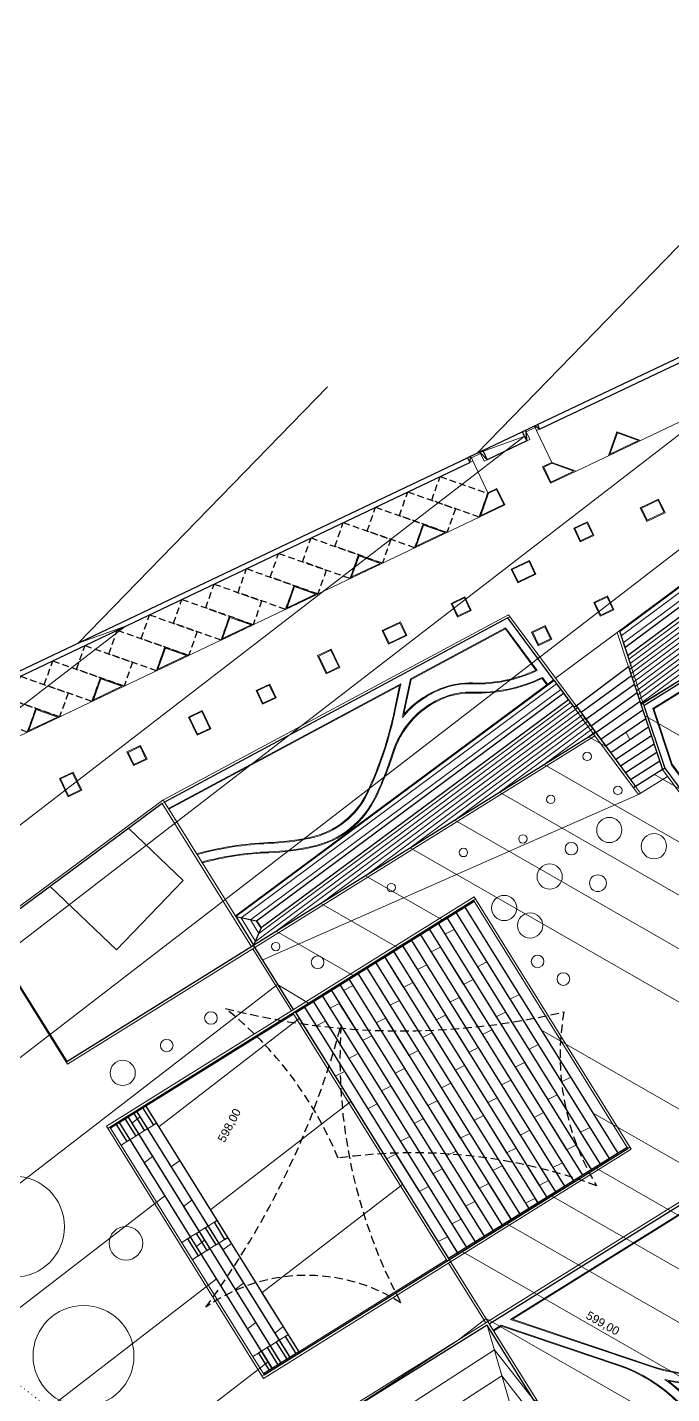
# Model space of a CAD drawing. Header units: metres. Extents: x 679381 to 680109, y 2748427 to 2748872.
# Drawn here: x 679786.2 to 679862.8, y 2748670.8 to 2748833.2 of the extents above; entities that cross this region are included whole.
import ezdxf
from ezdxf.enums import TextEntityAlignment as Align

# ---------------------------------------------------------------- set-up
doc = ezdxf.new("R2010")
doc.units = ezdxf.units.M
doc.header["$MEASUREMENT"] = 0
for name, pattern in [('ACAD_ISO03W100', [30, 12, -18]), ('ACAD_ISO07W100', [3, 0, -3]), ('DASHEDX2', [1.5, 1, -0.5]), ('LÍNEAS_OCULTAS2', [4.7625, 3.175, -1.5875])]:
    doc.linetypes.add(name, pattern=pattern)
doc.layers.get('0').update_dxf_attribs({"color": 5})
for name, color, linetype in [('00_Sorround Parcels', 252, 'ACAD_ISO03W100'), ('02-L-Edge Line', 4, 'Continuous'), ('02-L-Edge Line Stair +10cm', 6, 'Continuous'), ('02-L-Edge Line Step -10cm', 6, 'Continuous'), ('02-L-Painted line', 253, 'Continuous'), ('02-L-Plan Change', 8, 'Continuous'), ('02-L-Sailcloth', 8, 'DASHEDX2')]:
    doc.layers.add(name, color=color, linetype=linetype)
for name, color, linetype, lineweight in [('02-L-Level Curves 0.25-0.75m', 33, 'Continuous', 5), ('02-L-Level Curves 0.50m', 33, 'Continuous', 5), ('02-L-Level Curves 1m', 37, 'Continuous', 5), ('02-L-Material Change', 251, 'Continuous', 5), ('04-BK-Tree Pit', 6, 'Continuous', 5)]:
    doc.layers.add(name, color=color, linetype=linetype, lineweight=lineweight)
doc.styles.get("Standard").update_dxf_attribs({"font": 'arial.ttf'})

# ---------------------------------------------------------------- blocks, each defined once
blk = doc.blocks.new('ALCORQUE RECTANGULAR')
blk.add_lwpolyline([(679903.39, 2748647.42), (679902.7, 2748648.87), (679904.69, 2748649.81), (679905.38, 2748648.37)], close=True)
at = {"layer": '02-L-Material Change'}
blk.add_lwpolyline([(679903.34, 2748647.29), (679902.57, 2748648.92), (679904.74, 2748649.95), (679905.51, 2748648.32)], close=True, dxfattribs=at)
blk = doc.blocks.new('Escocell Quadrat')
at = {"ltscale": 0.3}
blk.add_lwpolyline([(-2.76, -1.24), (-1.16, -1.24), (-1.16, 0.36), (-2.76, 0.36)], close=True, dxfattribs=at)
at = {"layer": '02-L-Material Change', "ltscale": 0.3}
blk.add_lwpolyline([(-2.86, -1.34), (-1.06, -1.34), (-1.06, 0.46), (-2.86, 0.46)], close=True, dxfattribs=at)
blk = doc.blocks.new('Alcorque Parking 8m2')
blk.add_lwpolyline([(2.32, 1.23), (-0.19, 2.12), (-1.08, -0.38)], close=True)
at = {"layer": '02-L-Material Change'}
blk.add_lwpolyline([(2.58, 1.24), (-0.25, 2.25), (-1.25, -0.58)], close=True, dxfattribs=at)
blk = doc.blocks.new('Escocell 3m')
blk.add_circle((0, 0), 1.5)
blk = doc.blocks.new('Tree Pit 1.5m')
blk.add_circle((0, 0), 0.75)
blk = doc.blocks.new('Escocell 4m')
blk.add_circle((0, 0), 2)
blk = doc.blocks.new('Tree Pit 12m')
at = {"ltscale": 0.3}
blk.add_circle((0, 0), 6, dxfattribs=at)
blk = doc.blocks.new('Tree Pit Ford')
at = {"ltscale": 0.3}
blk.add_lwpolyline([(-0.05, 1.15), (1.93, -0.83), (-1.1, -0.83), (-1.1, 1.15)], close=True, dxfattribs=at)
at = {"layer": '02-L-Material Change', "ltscale": 0.3}
blk.add_lwpolyline([(0, 1.25), (2.18, -0.93), (-1.2, -0.93), (-1.2, 1.25)], close=True, dxfattribs=at)
blk = doc.blocks.new('Escocell 2m')
blk.add_circle((0, 0), 1)

msp = doc.modelspace()

# ---------------------------------------------------------------- linework, layer by layer
at = {"layer": '00_Sorround Parcels', "ltscale": 0.05}
msp.add_lwpolyline([(679812.27, 2748725.32), (679812.27, 2748725.32)], dxfattribs=at)
at = {"layer": '02-L-Edge Line', "ltscale": 0.3}
for p, q in [((679813.09, 2748724.06), (679853.76, 2748749.37)), ((679801.55, 2748702.91, 0), (679801.2, 2748702.69, 0)), ((679798.39, 2748700.94, 0), (679798.04, 2748700.72, 0)), ((679799.43, 2748701.59, 0), (679799.08, 2748701.37, 0)), ((679800.49, 2748702.25, 0), (679800.14, 2748702.03, 0))]:
    msp.add_line(p, q, dxfattribs=at)
for points in [[(679859.14, 2748752.71), (679904.28, 2748780.82)], [(679856.58, 2748761.44), (679857.93, 2748757.34)], [(679857.68, 2748757.15), (679861.7, 2748744.97)], [(679848.81, 2748755.55), (679851.19, 2748752.34)], [(679851.43, 2748752.52), (679858.5, 2748742.95)], [(679796.01, 2748702.46), (679839.23, 2748729.41)], [(679814.35, 2748672.99), (679857.58, 2748699.91)], [(679808.39, 2748691.13), (679808.74, 2748691.35)], [(679805.23, 2748689.17), (679805.58, 2748689.39)], [(679806.27, 2748689.81), (679806.62, 2748690.03)], [(679807.33, 2748690.48), (679807.68, 2748690.69)], [(679809.65, 2748689.1), (679810.01, 2748689.32)], [(679807.53, 2748687.78), (679807.89, 2748688)], [(679808.6, 2748688.44), (679808.95, 2748688.66)], [(679806.5, 2748687.13), (679806.85, 2748687.35)]]:
    msp.add_lwpolyline(points, dxfattribs=at)
at = {"layer": '02-L-Edge Line', "extrusion": (-2.54421e-07, -1.55148e-07, 1), "elevation": 0}
for points in [[(679815.07, 2748676.45), (679814.72, 2748676.23)], [(679816.13, 2748677.11), (679815.78, 2748676.89)], [(679817.19, 2748677.77), (679816.84, 2748677.55)], [(679814.04, 2748675.81), (679813.68, 2748675.59)]]:
    msp.add_lwpolyline(points, dxfattribs=at)
at = {"layer": '02-L-Edge Line Stair +10cm'}
for p, q in [((679857.68, 2748757.15), (679851.43, 2748752.51)), ((679858.02, 2748756.11), (679852.02, 2748751.72)), ((679858.36, 2748755.08), (679852.61, 2748750.92)), ((679858.7, 2748754.06), (679853.21, 2748750.13)), ((679859.04, 2748753.03), (679853.78, 2748749.33)), ((679859.37, 2748752.01), (679854.37, 2748748.54)), ((679859.71, 2748751), (679854.96, 2748747.74)), ((679860.04, 2748749.98), (679855.55, 2748746.94)), ((679860.38, 2748748.97), (679856.14, 2748746.14)), ((679860.71, 2748747.97), (679856.73, 2748745.35)), ((679861.04, 2748746.97), (679857.32, 2748744.55)), ((679861.37, 2748745.97), (679857.91, 2748743.75)), ((679861.7, 2748744.97), (679858.25, 2748742.79)), ((679839.32, 2748729.26), (679818.1, 2748716.03)), ((679836.12, 2748727.27), (679854.3, 2748698.05)), ((679837.18, 2748727.93), (679855.36, 2748698.71)), ((679832.94, 2748725.29), (679851.12, 2748696.07)), ((679834, 2748725.95), (679852.18, 2748696.73)), ((679835.06, 2748726.61), (679853.24, 2748697.39)), ((679830.82, 2748723.96), (679849, 2748694.75)), ((679831.88, 2748724.63), (679850.06, 2748695.41)), ((679827.64, 2748721.98), (679845.82, 2748692.77)), ((679828.7, 2748722.64), (679846.88, 2748693.43)), ((679829.76, 2748723.3), (679847.94, 2748694.09)), ((679825.52, 2748720.66), (679843.7, 2748691.45)), ((679826.58, 2748721.32), (679844.76, 2748692.11)), ((679822.34, 2748718.68), (679840.51, 2748689.47)), ((679823.4, 2748719.34), (679841.58, 2748690.13)), ((679824.46, 2748720), (679842.64, 2748690.79)), ((679820.22, 2748717.35), (679838.39, 2748688.15)), ((679821.28, 2748718.02), (679839.45, 2748688.81)), ((679818.01, 2748716.18), (679818.01, 2748716.17)), ((679818.1, 2748716.03), (679836.27, 2748686.83, -5.39)), ((679819.07, 2748716.84), (679819.07, 2748716.83)), ((679819.16, 2748716.69), (679837.33, 2748687.49)), ((679799.22, 2748704.28, 0), (679816.13, 2748677.11, 0)), ((679800.28, 2748704.94), (679817.19, 2748677.77)), ((679798.16, 2748703.62), (679815.07, 2748676.45)), ((679815.07, 2748676.45), (679816.34, 2748674.41)), ((679816.13, 2748677.11, 0), (679817.4, 2748675.08)), ((679817.19, 2748677.77), (679818.46, 2748675.74))]:
    msp.add_line(p, q, dxfattribs=at)
for points in [[(679845.04, 2748785.11), (679846.85, 2748785.97)], [(679840.35, 2748782.88), (679838.53, 2748782.01)], [(679856.42, 2748699.37), (679838.24, 2748728.59)], [(679814.04, 2748675.81), (679797.13, 2748702.98)], [(679815.31, 2748673.77), (679814.04, 2748675.81)]]:
    msp.add_lwpolyline(points, dxfattribs=at)
at = {"layer": '02-L-Edge Line Stair +10cm', "elevation": 0}
msp.add_lwpolyline([(679800.28, 2748704.94), (679796.08, 2748702.33)], dxfattribs=at)
at = {"layer": '02-L-Edge Line Stair +10cm', "ltscale": 0.3}
for points, elevation in [([(679798.87, 2748704.06), (679800.14, 2748702.02)], 0), ([(679796.77, 2748702.76), (679798.04, 2748700.72)], 0), ([(679797.81, 2748703.4), (679799.08, 2748701.36)], 0), ([(679806.27, 2748689.81), (679807.54, 2748687.78)], 0), ([(679807.33, 2748690.47), (679808.6, 2748688.44)], 0), ([(679805.23, 2748689.17), (679806.5, 2748687.13)], 0), ([(679815.07, 2748676.45), (679816.34, 2748674.41)], 0.6), ([(679815.78, 2748676.89), (679817.05, 2748674.85)], 0.6), ([(679813.68, 2748675.59), (679814.95, 2748673.55)], 0.6), ([(679814.04, 2748675.81), (679815.31, 2748673.77)], 0.6), ([(679814.72, 2748676.23), (679815.99, 2748674.19)], 0.6)]:
    msp.add_lwpolyline(points, dxfattribs=dict(at, elevation=elevation))
for points in [[(679799.93, 2748704.72), (679801.2, 2748702.69)], [(679808.39, 2748691.13), (679809.65, 2748689.1)]]:
    msp.add_lwpolyline(points, dxfattribs=at)
at = {"layer": '02-L-Edge Line Stair +10cm', "extrusion": (-2.54421e-07, -1.55148e-07, 1)}
for points, elevation in [([(679857.5, 2748700.04), (679836.27, 2748686.83)], -5.99), ([(679818.46, 2748675.74), (679814.27, 2748673.12)], 0)]:
    msp.add_lwpolyline(points, dxfattribs=dict(at, elevation=elevation))
at = {"layer": '02-L-Edge Line Stair +10cm', "linetype": 'Continuous', "elevation": 0.6}
for points in [[(679816.84, 2748677.55), (679818.11, 2748675.52)], [(679817.19, 2748677.77), (679818.46, 2748675.74)]]:
    msp.add_lwpolyline(points, dxfattribs=at)
at = {"layer": '02-L-Edge Line Step -10cm'}
for p, q in [((679859.5, 2748752.59), (679861.97, 2748745.11)), ((679861.97, 2748745.11), (679883.47, 2748716.02)), ((679802.24, 2748740.91), (679781.36, 2748725.48)), ((679781.36, 2748725.48), (679790.88, 2748710.23)), ((679790.88, 2748710.23), (679813.09, 2748724.06))]:
    msp.add_line(p, q, dxfattribs=at)
at = {"layer": '02-L-Edge Line Step -10cm', "ltscale": 0.3}
msp.add_lwpolyline([(679909.4, 2748800.52), (679856.61, 2748761.34)], dxfattribs=at)
at = {"layer": '02-L-Edge Line Step -10cm'}
for points in [[(679859.5, 2748752.59), (679904.23, 2748780.44)], [(679848.81, 2748755.55), (679843.32, 2748762.98), (679802.49, 2748741.09)], [(679848.81, 2748755.55), (679810.97, 2748727.47)], [(679861.7, 2748744.97), (679861.96, 2748745.14)], [(679810.97, 2748727.47), (679813.09, 2748724.06)], [(679841.11, 2748679.07), (679869.91, 2748697.03), (679879.64, 2748667.56)], [(679858.71, 2748650.28), (679840.86, 2748678.91), (679819, 2748665.27), (679827.41, 2748639.94)]]:
    msp.add_lwpolyline(points, dxfattribs=at)
at = {"layer": '02-L-Level Curves 0.25-0.75m', "ltscale": 0.3}
msp.add_line((679821.87, 2748790.46), (679792.24, 2748759.98), dxfattribs=at)
for points in [[(679887.02, 2748805.09), (679887.02, 2748805.09), (679892.66, 2748807.11), (679734.28, 2748685.08)], [(679856.78, 2748760.84), (679909.34, 2748799.85), (679911.59, 2748797.41), (679857.86, 2748757.56), (679856.78, 2748760.84)], [(679857.05, 2748760.01), (679909.23, 2748798.74), (679910.58, 2748797.28), (679857.69, 2748758.07), (679857.05, 2748760.01)], [(679964.78, 2748716.16), (679965.81, 2748716.5), (679963.56, 2748723.29), (679964.64, 2748723.86), (679961.23, 2748734.18), (679962.31, 2748734.74), (679959.69, 2748742.67), (679943.54, 2748737.71), (679934.86, 2748747.66), (679944.29, 2748754.7), (679945.32, 2748754.85), (679938.34, 2748762.63), (679938.96, 2748763.74), (679929.92, 2748773.82), (679929.35, 2748773.3), (679911.2, 2748795.85), (679857.94, 2748756.36), (679858.36, 2748755.08), (679852.61, 2748750.92), (679851.9, 2748751.88), (679821.09, 2748729.03), (679830.22, 2748723.79), (679834.97, 2748726.75), (679834.97, 2748726.75)], [(679910.32, 2748793.94), (679858.27, 2748755.34), (679859.71, 2748751), (679857.37, 2748749.39), (679857.83, 2748748.49), (679855.55, 2748746.94), (679852.5, 2748751.06), (679831.7, 2748735.64), (679913.7, 2748688.6)], [(679961.52, 2748715.08), (679962.39, 2748715.37), (679960.07, 2748722.38), (679961.15, 2748722.95), (679957.74, 2748733.27), (679958.82, 2748733.83), (679957.58, 2748737.59), (679917.74, 2748725.35), (679914.39, 2748734.91), (679940.05, 2748754.08), (679941.05, 2748754.22), (679932.38, 2748763.89), (679933, 2748764.99), (679927.24, 2748771.41), (679926.53, 2748770.78), (679909.44, 2748792.02), (679858.61, 2748754.33), (679861.04, 2748746.97), (679857.32, 2748744.55), (679853.11, 2748750.25), (679842.31, 2748742.25), (679944.4, 2748683.68)], [(679696.78, 2748684.11), (679797.88, 2748762), (679792.24, 2748759.98)], [(679851.06, 2748752.52), (679813.32, 2748724.53), (679811.61, 2748727.32), (679849.11, 2748755.15), (679851.06, 2748752.52)], [(679850.75, 2748752.92), (679813.72, 2748725.46), (679812.72, 2748727.11), (679849.6, 2748754.48), (679850.75, 2748752.92)], [(679835.82, 2748725.38), (679836.93, 2748725.95), (679839.7, 2748721.52), (679840.82, 2748722.09), (679843.57, 2748717.65), (679844.69, 2748718.22), (679847.33, 2748713.98), (679918.06, 2748673.41)], [(679904.88, 2748668.27), (679853.82, 2748697.56), (679855.45, 2748698.58), (679853.06, 2748702.41), (679851.94, 2748701.85), (679849.18, 2748706.28), (679848.06, 2748705.72), (679845.31, 2748710.14), (679844.18, 2748709.58), (679841.43, 2748714), (679840.31, 2748713.44), (679837.55, 2748717.87), (679836.43, 2748717.31), (679833.67, 2748721.74), (679832.56, 2748721.17), (679830.73, 2748724.11), (679819.62, 2748717.18), (679815.95, 2748719.42), (679748.78, 2748667.66)], [(679898.29, 2748665.71), (679848.51, 2748694.26), (679853.33, 2748697.26), (679851.42, 2748700.31), (679850.31, 2748699.74), (679847.55, 2748704.18), (679846.43, 2748703.61), (679843.67, 2748708.04), (679842.56, 2748707.47), (679839.8, 2748711.9), (679838.68, 2748711.33), (679835.92, 2748715.77), (679834.8, 2748715.2), (679832.04, 2748719.63), (679830.93, 2748719.06), (679828.61, 2748722.79), (679797.05, 2748703.1), (679802.54, 2748694.27), (679752.91, 2748656.03)], [(679881.52, 2748668.98), (679843.21, 2748690.96), (679851.21, 2748695.94), (679849.8, 2748698.2), (679848.68, 2748697.63), (679845.92, 2748702.07), (679844.8, 2748701.49), (679842.04, 2748705.93), (679840.93, 2748705.36), (679838.17, 2748709.79), (679837.05, 2748709.22), (679834.29, 2748713.66), (679833.17, 2748713.09), (679830.42, 2748717.52), (679829.3, 2748716.95), (679826.54, 2748721.38), (679825.43, 2748720.8), (679798.09, 2748703.74), (679801.06, 2748698.96), (679800.09, 2748698.22), (679808.69, 2748684.4), (679759.05, 2748646.16)], [(679801.81, 2748702.49), (679810.45, 2748688.6), (679809.45, 2748687.84), (679817.48, 2748674.94), (679841.66, 2748690), (679839.4, 2748693.62), (679838.29, 2748693.05), (679835.53, 2748697.48), (679834.41, 2748696.91), (679831.65, 2748701.35), (679830.54, 2748700.78), (679827.78, 2748705.21), (679826.66, 2748704.64), (679823.9, 2748709.07), (679822.78, 2748708.5), (679818.51, 2748715.37), (679801.81, 2748702.49)], [(679764.87, 2748621.24), (679819.61, 2748663.42), (679819.11, 2748665.27), (679837.28, 2748677.04), (679840.73, 2748679.69), (679872.45, 2748661.49), (679888.42, 2748665.03), (679889.68, 2748661.2), (679919.58, 2748670.81), (679919.33, 2748671.55), (679920.89, 2748672.06), (679922.04, 2748671.19), (679931.46, 2748674.3), (679920.45, 2748644.47), (679926.09, 2748646.49)], [(679865.47, 2748617.64), (679859.83, 2748615.62), (679883.35, 2748658.42), (679863.39, 2748654), (679852.5, 2748660.24), (679842.62, 2748672.86), (679822.78, 2748660.02), (679827.35, 2748640.12), (679826.89, 2748639.76), (679828.16, 2748613.19), (679776.33, 2748575.89), (679765.77, 2748570.2)]]:
    msp.add_lwpolyline(points, dxfattribs=at)
for points in [[(679957.58, 2748688.82), (679860.74, 2748744.37), (679861.7, 2748744.97), (679858.94, 2748753.32), (679908.56, 2748790.1), (679925.12, 2748769.51), (679925.45, 2748769.81), (679936.85, 2748757.1), (679936.23, 2748756), (679938.2, 2748753.81), (679937.97, 2748753.77), (679904.34, 2748728.66), (679904.95, 2748719.22), (679955.94, 2748734.89), (679958.31, 2748727.73), (679957.23, 2748727.16), (679960.64, 2748716.84), (679959.56, 2748716.28), (679960.11, 2748714.62), (679959.91, 2748714.55), (679964.97, 2748691.11)], [(679855.03, 2748747.64), (679852.92, 2748748.85), (679853.71, 2748749.43)], [(679815.39, 2748673.64), (679812.38, 2748678.47), (679813.35, 2748679.22), (679804.76, 2748693.02), (679805.76, 2748693.78), (679799.15, 2748704.4), (679821.19, 2748718.16), (679822.17, 2748716.59), (679823.28, 2748717.16), (679826.04, 2748712.73), (679827.16, 2748713.3), (679829.92, 2748708.86), (679831.03, 2748709.43), (679833.79, 2748705), (679834.91, 2748705.57), (679837.67, 2748701.14), (679838.79, 2748701.7), (679841.55, 2748697.27), (679842.66, 2748697.84), (679845.42, 2748693.41), (679846.54, 2748693.98), (679846.96, 2748693.3)], [(679814.09, 2748682.75), (679818.54, 2748675.6), (679837.42, 2748687.35), (679836.15, 2748689.4), (679835.03, 2748688.83), (679830.8, 2748695.62)]]:
    msp.add_lwpolyline(points, close=True, dxfattribs=at)
at = {"layer": '02-L-Level Curves 0.50m', "ltscale": 0.3}
msp.add_line((679869.27, 2748813.01), (679839.63, 2748782.54), dxfattribs=at)
for points in [[(679837.09, 2748728.07), (679835.52, 2748727.1), (679826.39, 2748732.34), (679852.2, 2748751.47), (679853.78, 2748749.33), (679859.04, 2748753.03), (679858.11, 2748755.85), (679910.76, 2748794.9), (679928.64, 2748772.67), (679929.03, 2748773.02), (679940.89, 2748759.79), (679940.27, 2748758.69), (679943.68, 2748754.88)], [(679960.71, 2748714.82), (679961.25, 2748714.99), (679959.82, 2748719.33), (679960.9, 2748719.9), (679957.49, 2748730.21), (679958.56, 2748730.78), (679956.76, 2748736.23), (679911.29, 2748722.26), (679909.27, 2748731.73), (679938.99, 2748753.92), (679939.62, 2748754.02), (679934.3, 2748759.95), (679934.93, 2748761.05), (679926.35, 2748770.61), (679925.83, 2748770.15), (679909, 2748791.06), (679858.78, 2748753.82), (679861.7, 2748744.97), (679858.5, 2748742.95), (679853.41, 2748749.84), (679847.62, 2748745.55), (679950.99, 2748686.25)], [(679839.63, 2748782.54), (679845.27, 2748784.55), (679715.53, 2748684.59)], [(679819.16, 2748716.69), (679820.54, 2748714.48), (679821.65, 2748715.05), (679824.41, 2748710.61), (679825.53, 2748711.18), (679828.29, 2748706.75), (679829.41, 2748707.32), (679832.17, 2748702.89), (679833.28, 2748703.46), (679836.04, 2748699.02), (679837.16, 2748699.59), (679839.92, 2748695.16), (679841.03, 2748695.73), (679843.8, 2748691.31), (679816.42, 2748674.28), (679810.9, 2748683.15), (679811.9, 2748683.91), (679803.31, 2748697.71), (679804.31, 2748698.47), (679800.21, 2748705.07), (679819.07, 2748716.83)], [(679753.59, 2748579.93), (679793.69, 2748607.34), (679793.66, 2748628.79), (679823.48, 2748651.77), (679820.97, 2748662.53), (679841.72, 2748675.96), (679846.34, 2748670.12), (679867.92, 2748657.74), (679889.26, 2748662.47), (679889.84, 2748660.72), (679907.42, 2748666.37), (679890.14, 2748630.05), (679895.78, 2748632.07)]]:
    msp.add_lwpolyline(points, dxfattribs=at)
at = {"layer": '02-L-Level Curves 1m', "ltscale": 0.3}
for points in [[(679939.07, 2748829.19), (679744.85, 2748679.55), (679744.52, 2748671.49), (679748.75, 2748667.74), (679752.27, 2748657.06), (679759.21, 2748645.9), (679756.56, 2748644.08), (679763.63, 2748622.66), (679762.68, 2748622.35), (679756.74, 2748640.33), (679748.48, 2748632.97), (679749.84, 2748630.78), (679744.8, 2748627.33)], [(679911.47, 2748670.84), (679853.48, 2748704.11), (679850.81, 2748708.39), (679849.69, 2748707.82), (679846.94, 2748712.25), (679845.82, 2748711.68), (679843.06, 2748716.12), (679841.94, 2748715.55), (679839.18, 2748719.98), (679838.06, 2748719.41), (679835.3, 2748723.84), (679834.19, 2748723.27), (679832.85, 2748725.43), (679824.92, 2748720.49), (679815.78, 2748725.73), (679851.6, 2748752.29), (679851.43, 2748752.51), (679857.68, 2748757.15), (679857.77, 2748756.86), (679911.64, 2748796.81)], [(679937.82, 2748681.12), (679923.2, 2748689.5), (679919.57, 2748695.36), (679918.47, 2748694.99), (679917.32, 2748695.87), (679914.01, 2748694.77), (679837.01, 2748738.94), (679852.8, 2748750.66), (679856.14, 2748746.14), (679860.38, 2748748.97), (679858.44, 2748754.84), (679909.88, 2748792.98), (679927.23, 2748771.41), (679928.13, 2748772.21), (679931.07, 2748768.94), (679930.45, 2748767.84), (679942.47, 2748754.43)], [(679859.11, 2748752.81), (679908.12, 2748789.15), (679924.41, 2748768.89), (679924.56, 2748769.01), (679938.2, 2748753.81), (679936.86, 2748753.61), (679901.6, 2748727.28), (679859.58, 2748751.38), (679859.11, 2748752.81)], [(679876.99, 2748665.24), (679837.9, 2748687.66), (679849.08, 2748694.62), (679848.17, 2748696.09), (679847.05, 2748695.52), (679844.29, 2748699.95), (679843.17, 2748699.38), (679840.42, 2748703.82), (679839.3, 2748703.25), (679836.54, 2748707.68), (679835.42, 2748707.11), (679832.66, 2748711.54), (679831.55, 2748710.97), (679828.79, 2748715.41), (679827.67, 2748714.84), (679824.91, 2748719.27), (679823.79, 2748718.7), (679823.31, 2748719.48), (679799.15, 2748704.4), (679799.6, 2748703.67), (679798.6, 2748702.91), (679807.27, 2748688.99), (679806.29, 2748688.25), (679814.83, 2748674.53), (679765.2, 2748636.29)], [(679807.95, 2748692.62), (679824.66, 2748705.49), (679828.91, 2748698.66), (679830.02, 2748699.23), (679832.78, 2748694.8), (679833.9, 2748695.37), (679836.66, 2748690.94), (679837.78, 2748691.51), (679839.54, 2748688.67), (679817.48, 2748674.94), (679815.6, 2748677.97), (679816.6, 2748678.73), (679807.95, 2748692.62)]]:
    msp.add_lwpolyline(points, dxfattribs=at)
at = {"layer": '02-L-Level Curves 1m', "color": 254, "ltscale": 0.3, "true_color": 0xfeeab9}
msp.add_lwpolyline([(679816.6, 2748678.73), (679815.6, 2748677.97)], dxfattribs=at)
at = {"layer": '02-L-Material Change', "ltscale": 0.3}
for p, q in [((679845.4, 2748785.28), (679845.92, 2748784.2)), ((679845.49, 2748785.1), (679846.57, 2748785.62)), ((679840.07, 2748782.52), (679838.98, 2748782.01)), ((679840.5, 2748781.62), (679839.98, 2748782.7)), ((679759.3, 2748736.6), (679839.92, 2748774.96)), ((679857.93, 2748757.34), (679857.68, 2748757.15)), ((679813.25, 2748723.8), (679853.68, 2748748.97)), ((679853.68, 2748748.97), (679858.25, 2748742.79)), ((679883.39, 2748715.62), (679861.7, 2748744.97)), ((679790.95, 2748709.92), (679813.25, 2748723.8)), ((679817.84, 2748715.87), (679800.28, 2748704.94)), ((679795.6, 2748702.55), (679814.25, 2748672.58)), ((679814.25, 2748672.58), (679857.99, 2748699.81))]:
    msp.add_line(p, q, dxfattribs=at)
at = {"layer": '02-L-Material Change'}
for p, q in [((679856.32, 2748761.25), (679848.98, 2748755.83)), ((679858.84, 2748741.99), (679862.3, 2748744.15)), ((679781.28, 2748725.43), (679790.95, 2748709.92)), ((679801.2, 2748702.69, 0), (679800.49, 2748702.25, 0)), ((679798.04, 2748700.72, 0), (679797.35, 2748700.29, 0)), ((679799.08, 2748701.37, 0), (679798.39, 2748700.94, 0)), ((679800.14, 2748702.03, 0), (679799.43, 2748701.59, 0))]:
    msp.add_line(p, q, dxfattribs=at)
at = {"layer": '02-L-Material Change', "ltscale": 0.3}
for points in [[(679851.45, 2748780.45), (679947.48, 2748826.14)], [(679909.58, 2748800.78), (679856.32, 2748761.25), (679857.68, 2748757.15)], [(679846.74, 2748785.26), (679846.49, 2748785.8)], [(679848.54, 2748781.48), (679846.74, 2748785.26)], [(679838.79, 2748781.47), (679839.15, 2748781.64)], [(679840.95, 2748777.87), (679839.15, 2748781.64)], [(679843.32, 2748762.98), (679843.59, 2748763.13)], [(679857.93, 2748757.34), (679859.5, 2748752.59)], [(679851.43, 2748752.52), (679851.19, 2748752.34)], [(679851.19, 2748752.34), (679853.68, 2748748.97)], [(679858.84, 2748741.99), (679846.14, 2748736.4)], [(679802.24, 2748740.91), (679802.49, 2748741.09)], [(679798.24, 2748737.94), (679804.73, 2748731.78), (679796.79, 2748723.51), (679788.91, 2748731.06)], [(679846.14, 2748736.4), (679814.18, 2748722.32)], [(679839.23, 2748729.41), (679839.48, 2748729.56)], [(679817.75, 2748716.02), (679836.1, 2748686.54)], [(679790.88, 2748710.23), (679790.79, 2748710.18)], [(679796.01, 2748702.46), (679795.75, 2748702.3)], [(679857.58, 2748699.91), (679857.83, 2748700.06)], [(679879.89, 2748667.76), (679870.08, 2748697.49), (679840.95, 2748679.32)], [(679840.7, 2748679.17), (679840.95, 2748679.32)], [(679814.35, 2748672.99), (679814.09, 2748672.83)]]:
    msp.add_lwpolyline(points, dxfattribs=at)
for points, elevation in [([(679847.1, 2748785.43), (679846.74, 2748785.26)], 0), ([(679845.56, 2748784.03), (679845.92, 2748784.2)], 0), ([(679839.15, 2748781.64), (679838.9, 2748782.19)], 0), ([(679840.86, 2748781.79), (679840.5, 2748781.62)], 0), ([(679818.46, 2748675.74), (679836.02, 2748686.67)], 0), ([(679836.27, 2748686.83), (679836.36, 2748686.69)], -5.39), ([(679818.54, 2748675.61), (679818.46, 2748675.74)], 0)]:
    msp.add_lwpolyline(points, dxfattribs=dict(at, elevation=elevation))
at = {"layer": '02-L-Material Change'}
for points in [[(679865.08, 2748742.41), (679862.78, 2748745.53), (679860.57, 2748752.2), (679900.46, 2748777.03), (679899.98, 2748777.79)], [(679865.09, 2748742.57), (679862.87, 2748745.58), (679860.69, 2748752.16), (679900.6, 2748777)], [(679851.43, 2748752.52), (679843.41, 2748763.37), (679802.29, 2748741.32)], [(679846.82, 2748756.74), (679843.06, 2748761.82), (679831.73, 2748755.75)], [(679846.66, 2748756.78), (679843.03, 2748761.69), (679831.82, 2748755.68)], [(679848.03, 2748755.1), (679847.42, 2748755.92)], [(679830.58, 2748755.13), (679802.97, 2748740.32)], [(679830.44, 2748754.94), (679803.02, 2748740.24)], [(679848.75, 2748755.63), (679810.92, 2748727.55)], [(679847.95, 2748755.04), (679847.39, 2748755.8)], [(679858.5, 2748742.95), (679859.09, 2748742.15)], [(679781.12, 2748725.68), (679802.29, 2748741.32)], [(679802.49, 2748741.09), (679802.33, 2748741.34)], [(679858.25, 2748742.79), (679858.84, 2748741.99)], [(679802.24, 2748740.91), (679812.84, 2748723.9)], [(679802.49, 2748741.09), (679810.97, 2748727.47)], [(679795.6, 2748702.55), (679839.32, 2748729.82), (679857.99, 2748699.81)], [(679838.15, 2748728.74), (679839.23, 2748729.41)], [(679839.23, 2748729.41), (679857.58, 2748699.9)], [(679813, 2748723.64), (679817.59, 2748716.27)], [(679813.09, 2748724.06), (679817.85, 2748716.42)], [(679796.01, 2748702.46), (679814.35, 2748672.99), (679815.39, 2748673.64)], [(679856.51, 2748699.24), (679857.58, 2748699.9)], [(679807.68, 2748690.69), (679808.39, 2748691.13)], [(679805.58, 2748689.39), (679806.27, 2748689.81)], [(679806.62, 2748690.03), (679807.33, 2748690.48)], [(679804.54, 2748688.74), (679805.23, 2748689.17)], [(679806.85, 2748687.35), (679807.53, 2748687.78)], [(679807.89, 2748688), (679808.6, 2748688.44)], [(679808.95, 2748688.66), (679809.65, 2748689.1)], [(679805.81, 2748686.7), (679806.5, 2748687.13)], [(679836.26, 2748686.28), (679840.7, 2748679.17)], [(679836.52, 2748686.44), (679840.95, 2748679.32)], [(679840.7, 2748679.17), (679818.64, 2748665.41), (679827.12, 2748639.84)], [(679841.11, 2748679.07), (679859.01, 2748650.37)]]:
    msp.add_lwpolyline(points, dxfattribs=at)
for points in [[(679806.92, 2748733.96, -0.055327), (679814.9, 2748735.17, 0.042406), (679820.02, 2748735.81, 0.236191), (679827.64, 2748741.88, 0.032502), (679829.77, 2748747.41, -0.216551), (679835.77, 2748753.58, -0.102239), (679839.13, 2748754.15, 0.122776), (679847.42, 2748755.92)], [(679831.73, 2748755.75), (679830.92, 2748751.81, -0.003616), (679830.78, 2748751.16, -0.127244), (679835.4, 2748754.51, -0.102239), (679839.17, 2748755.15, 0.119949), (679846.82, 2748756.74, 0.119949)], [(679831.82, 2748755.68), (679831.01, 2748751.79, -0.001446), (679830.96, 2748751.53, -0.11845), (679835.37, 2748754.6, -0.102239), (679839.17, 2748755.25, 0.118072), (679846.66, 2748756.78, 0.118072)], [(679830.44, 2748754.94), (679829.84, 2748752.03, -0.057467), (679826.64, 2748742.34, -0.236191), (679819.79, 2748736.89, -0.042406), (679814.85, 2748736.27, 0.057562), (679806.32, 2748734.94, 0.057562)], [(679830.58, 2748755.13), (679829.94, 2748752.01, -0.057467), (679826.73, 2748742.3, -0.236191), (679819.81, 2748736.79, -0.042406), (679814.86, 2748736.17, 0.057364), (679806.37, 2748734.85, 0.057364)], [(679806.98, 2748733.88, -0.055117), (679814.9, 2748735.07, 0.042406), (679820.04, 2748735.71, 0.236191), (679827.73, 2748741.84, 0.032502), (679829.87, 2748747.38, -0.216438), (679835.8, 2748753.48, -0.102239), (679839.13, 2748754.05, 0.121575), (679847.39, 2748755.8)], [(679843.64, 2748679.58), (679869.42, 2748695.66), (679876.05, 2748675.59, -0.013051), (679874.07, 2748674.64, -0.188869), (679860.3, 2748673.97), (679843.64, 2748679.58)], [(679841.59, 2748678.3), (679842.54, 2748678.9), (679856.35, 2748674.24, -0.229974), (679868.19, 2748662.6)], [(679841.64, 2748678.22), (679842.55, 2748678.79), (679856.32, 2748674.15, -0.231359), (679868.13, 2748662.48)], [(679869.13, 2748662.93, 0.15233), (679861.98, 2748672.46, 0.16192), (679874.48, 2748673.73, 0.012143), (679876.36, 2748674.63, 0.011556)], [(679869.26, 2748662.87, 0.147763), (679862.41, 2748672.27, 0.155998), (679874.52, 2748673.63, 0.011469), (679876.3, 2748674.49, 0.011469)]]:
    msp.add_lwpolyline(points, format="xyb", dxfattribs=at)
msp.add_lwpolyline([(679875.92, 2748675.64, -0.012541), (679874.03, 2748674.73, -0.188869), (679860.33, 2748674.06), (679843.87, 2748679.61), (679869.36, 2748695.51)], format="xyb", close=True, dxfattribs=at)
at = {"layer": '02-L-Material Change', "linetype": 'ACAD_ISO07W100', "ltscale": 0.15}
msp.add_lwpolyline([(679760, 2748691.01), (679827.12, 2748639.84)], dxfattribs=at)
at = {"layer": '02-L-Material Change', "extrusion": (-2.54421e-07, -1.55148e-07, 1), "elevation": 0}
for points in [[(679815.78, 2748676.89), (679815.07, 2748676.45)], [(679816.84, 2748677.55), (679816.13, 2748677.11)], [(679813.68, 2748675.59), (679813, 2748675.16)], [(679814.72, 2748676.23), (679814.04, 2748675.81)]]:
    msp.add_lwpolyline(points, dxfattribs=at)
at = {"layer": '02-L-Painted line', "linetype": 'LÍNEAS_OCULTAS2', "ltscale": 0.25}
for points in [[(679840.92, 2748777.79), (679839.92, 2748774.96), (679834.27, 2748776.97), (679835.27, 2748779.8)], [(679837.08, 2748775.96), (679836.08, 2748773.13), (679830.42, 2748775.14), (679831.43, 2748777.97)], [(679833.25, 2748774.14), (679832.24, 2748771.31), (679826.59, 2748773.32), (679827.59, 2748776.14)], [(679829.4, 2748772.31), (679828.4, 2748769.48), (679822.75, 2748771.49), (679823.75, 2748774.32)], [(679825.57, 2748770.48), (679824.57, 2748767.66), (679818.92, 2748769.66), (679819.92, 2748772.49)], [(679821.73, 2748768.65), (679820.72, 2748765.83), (679815.07, 2748767.84), (679816.07, 2748770.66)], [(679817.9, 2748766.83), (679816.89, 2748764), (679811.24, 2748766.01), (679812.24, 2748768.84)], [(679814.05, 2748765), (679813.05, 2748762.18), (679807.4, 2748764.18), (679808.4, 2748767.01)], [(679810.22, 2748763.18), (679809.22, 2748760.35), (679803.56, 2748762.36), (679804.57, 2748765.19)], [(679806.38, 2748761.35), (679805.37, 2748758.52), (679799.72, 2748760.53), (679800.72, 2748763.36)], [(679802.55, 2748759.53), (679801.54, 2748756.7), (679795.89, 2748758.71), (679796.89, 2748761.53)], [(679798.7, 2748757.7), (679797.7, 2748754.87), (679792.05, 2748756.88), (679793.05, 2748759.71)], [(679794.87, 2748755.87), (679793.87, 2748753.05), (679788.21, 2748755.06), (679789.22, 2748757.88)], [(679791.03, 2748754.05), (679790.02, 2748751.22), (679784.37, 2748753.23), (679785.37, 2748756.05)], [(679787.2, 2748752.22), (679786.19, 2748749.4), (679780.54, 2748751.4), (679781.54, 2748754.23)]]:
    msp.add_lwpolyline(points, close=True, dxfattribs=at)
at = {"layer": '02-L-Plan Change'}
for p, q in [((679846.85, 2748785.97, 0), (679946.09, 2748833.2, 0)), ((679847.1, 2748785.43, 0), (679946.35, 2748832.65, 0)), ((679840.35, 2748782.88), (679845.04, 2748785.11)), ((679845.56, 2748784.03, 0), (679840.86, 2748781.79, 0)), ((679754.74, 2748742.14, 0), (679838.53, 2748782.01)), ((679755, 2748741.6, 0), (679838.79, 2748781.47, 0)), ((679851.43, 2748752.52), (679851.19, 2748752.34))]:
    msp.add_line(p, q, dxfattribs=at)
at = {"layer": '02-L-Plan Change', "ltscale": 0.3}
for p, q in [((679859.14, 2748752.72), (679904.28, 2748780.82)), ((679817.85, 2748716.42), (679813.09, 2748724.06))]:
    msp.add_line(p, q, dxfattribs=at)
at = {"layer": '02-L-Plan Change', "lineweight": 0, "ltscale": 0.2}
msp.add_line((679858.95, 2748650.47), (679836.36, 2748686.69), dxfattribs=at)
at = {"layer": '02-L-Plan Change', "ltscale": 0.075}
for points in [[(679857.23, 2748759.46), (679909.16, 2748798.01), (679909.74, 2748797.18), (679857.56, 2748758.46)], [(679813.44, 2748726.97), (679849.93, 2748754.04)], [(679850.52, 2748753.24), (679814.01, 2748726.14), (679813.44, 2748726.97)], [(679810.97, 2748727.47), (679813.44, 2748726.97), (679814.01, 2748726.14), (679813.09, 2748724.06)]]:
    msp.add_lwpolyline(points, dxfattribs=at)
at = {"layer": '02-L-Plan Change', "elevation": 0}
for points in [[(679845.4, 2748785.28), (679845.56, 2748784.03)], [(679847.1, 2748785.43), (679846.49, 2748785.8)], [(679846.85, 2748785.97), (679847.1, 2748785.43)], [(679845.04, 2748785.11), (679845.56, 2748784.03)], [(679838.53, 2748782.01), (679838.79, 2748781.47)], [(679839.98, 2748782.7), (679840.86, 2748781.79)], [(679840.35, 2748782.88), (679840.86, 2748781.79)]]:
    msp.add_lwpolyline(points, dxfattribs=at)
at = {"layer": '02-L-Plan Change'}
for points in [[(679838.79, 2748781.47), (679838.9, 2748782.19)], [(679848.81, 2748755.55), (679851.19, 2748752.34)], [(679810.97, 2748727.47), (679813.09, 2748724.06)]]:
    msp.add_lwpolyline(points, dxfattribs=at)
at = {"layer": '02-L-Plan Change', "ltscale": 0.3, "elevation": 0}
for points in [[(679818.1, 2748716.03), (679818.01, 2748716.17)], [(679800.28, 2748704.94), (679800.2, 2748705.07)]]:
    msp.add_lwpolyline(points, dxfattribs=at)
at = {"layer": '02-L-Plan Change', "lineweight": 0, "ltscale": 0.2}
msp.add_lwpolyline([(679847.13, 2748657.35), (679840.86, 2748678.91)], dxfattribs=at)
at = {"layer": '02-L-Sailcloth', "elevation": 0}
for points in [[(679809.76, 2748716.55, 0.122041), (679849.98, 2748716.14, 0.181282), (679853.87, 2748695.48, 0.124933), (679823.13, 2748698.76, 0.12741)], [(679807.41, 2748681.04, 0.095141), (679823.49, 2748714.59, 0.139729), (679830.61, 2748681.54, 0.30408)]]:
    msp.add_lwpolyline(points, format="xyb", close=True, dxfattribs=at)
at = {"layer": '04-BK-Tree Pit', "linetype": 'Continuous'}
for centre in [(679852.75, 2748746.52), (679856.4, 2748742.48), (679848.42, 2748741.41), (679845.11, 2748736.71), (679838.04, 2748735.1), (679829.46, 2748730.92), (679815.73, 2748723.91)]:
    msp.add_circle(centre, 0.5, dxfattribs=at)

# ---------------------------------------------------------------- block references
at = {"layer": '04-BK-Tree Pit'}
for name, p in [('Alcorque Parking 8m2', (679856.53, 2748782.85)), ('ALCORQUE RECTANGULAR', (-43.5, 127.17)), ('Alcorque Parking 8m2', (679833.5, 2748771.89)), ('Alcorque Parking 8m2', (679825.82, 2748768.24)), ('ALCORQUE RECTANGULAR', (-58.85, 119.87)), ('Alcorque Parking 8m2', (679818.15, 2748764.58)), ('Alcorque Parking 8m2', (679810.47, 2748760.93)), ('ALCORQUE RECTANGULAR', (-74.2, 112.56)), ('Alcorque Parking 8m2', (679802.8, 2748757.28)), ('Alcorque Parking 8m2', (679795.12, 2748753.63)), ('Alcorque Parking 8m2', (679787.45, 2748749.97)), ('Tree Pit 1.5m', (679850.88, 2748735.55)), ('Tree Pit 1.5m', (679820.7, 2748722.05)), ('Tree Pit 1.5m', (679846.85, 2748722.14)), ('Tree Pit 1.5m', (679849.92, 2748720.05)), ('Tree Pit 1.5m', (679808.02, 2748715.42)), ('Tree Pit 1.5m', (679802.77, 2748712.15)), ('Tree Pit 12m', (679784.61, 2748690.61)), ('Tree Pit 12m', (679792.87, 2748675.25))]:
    msp.add_blockref(name, p, dxfattribs=at)
for name, p, rotation in [('Tree Pit Ford', (679849.08, 2748780.35), 25.44812425875521), ('Escocell Quadrat', (679853.93, 2748774.46), 25.44862075299672), ('Escocell Quadrat', (679839.35, 2748765.53), 25.44862075299672), ('Escocell Quadrat', (679856.32, 2748765.63), 25.44862075299672), ('Escocell Quadrat', (679848.92, 2748762.11), 25.44862075299672), ('ALCORQUE RECTANGULAR', (3428470.65, 2068853.76), 90), ('Escocell Quadrat', (679816.16, 2748755.16), 25.44862075299672), ('ALCORQUE RECTANGULAR', (3428455.3, 2068846.46), 90), ('Escocell Quadrat', (679800.81, 2748747.86), 25.44862075299672), ('ALCORQUE RECTANGULAR', (3428439.95, 2068839.15), 90), ('Escocell 3m', (679855.38, 2748737.77), 25.95459756993445), ('Escocell 3m', (679860.69, 2748735.84), 25.95459756993445), ('Escocell 3m', (679848.29, 2748732.23), 25.95459756993445), ('Escocell 2m', (679854.03, 2748731.44), 18.27577717395746), ('Escocell 3m', (679842.88, 2748728.5), 25.95459756993445), ('Escocell 3m', (679845.96, 2748726.42), 25.95459756993445), ('Escocell 3m', (679797.53, 2748708.89), 25.95459756993445), ('Escocell 4m', (679797.91, 2748688.64), 25.95459756993445)]:
    msp.add_blockref(name, p, dxfattribs=dict(at, rotation=rotation))
at = {"layer": '04-BK-Tree Pit', "xscale": -1, "rotation": 25.44812430357308}
msp.add_blockref('Tree Pit Ford', (679841.48, 2748776.74), dxfattribs=at)

# ---------------------------------------------------------------- texts
for tag, rotation, p in [('598,00', 62.091, (679810.27, 2748702.62)), ('599,00', 330.2643, (679854.57, 2748679.06))]:
    msp.add_attdef(tag, text='00.00', height=1, rotation=rotation).set_placement(p, align=Align.MIDDLE)

doc.saveas('drawing.dxf')
